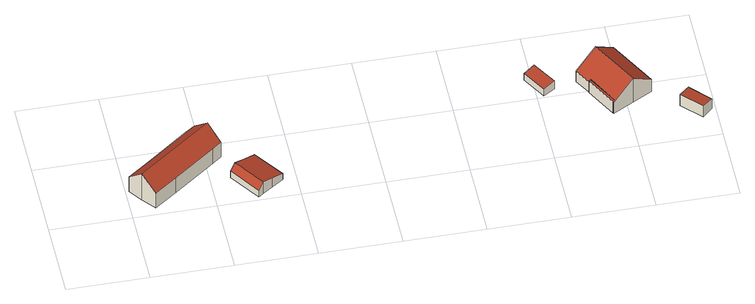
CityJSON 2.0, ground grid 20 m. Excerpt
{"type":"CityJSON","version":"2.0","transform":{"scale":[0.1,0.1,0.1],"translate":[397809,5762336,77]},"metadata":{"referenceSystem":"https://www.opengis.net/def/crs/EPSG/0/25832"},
"CityObjects":{
"building1":{"type":"Building","attributes":{"Gemeindeschluessel":"05566004","Geometrietyp2DReferenz":"3000","function":"31001_2700","roofType":"3100","measuredHeight":8.48},"geometry":[{"type":"Solid","lod":"2","boundaries":[[[[0,1,2,3]],[[4,5,1,0]],[[6,7,5,4]],[[8,9,7,6]],[[10,11,9,8]],[[12,13,11,10]],[[14,15,13,12]],[[16,17,15,14]],[[18,19,17,16]],[[3,2,19,18]],[[12,10,8,6,4,14]],[[0,3,18,16,14,4]],[[1,5,7,9,11,13,15,17,19,2]]]],"semantics":{"surfaces":[{"type":"WallSurface"},{"type":"RoofSurface"},{"type":"GroundSurface"}],"values":[[0,0,0,0,0,0,0,0,0,0,1,1,2]]}}]},
"building2":{"type":"Building","attributes":{"Gemeindeschluessel":"05566004","Geometrietyp2DReferenz":"3000","function":"31001_2700","roofType":"3100","measuredHeight":3.74},"geometry":[{"type":"Solid","lod":"2","boundaries":[[[[20,21,22,23]],[[24,25,21,20]],[[26,27,25,24]],[[28,29,27,26]],[[30,31,29,28]],[[32,33,31,30]],[[34,35,33,32]],[[23,22,35,34]],[[28,26,24,20,23,30]],[[34,32,30,23]],[[21,25,27,29,31,33,35,22]]]],"semantics":{"surfaces":[{"type":"WallSurface"},{"type":"RoofSurface"},{"type":"GroundSurface"}],"values":[[0,0,0,0,0,0,0,0,1,1,2]]}}]},
"building3":{"type":"Building","attributes":{"Gemeindeschluessel":"05566004","Geometrietyp2DReferenz":"3000","function":"31001_2700","roofType":"2100","measuredHeight":2.62},"geometry":[{"type":"Solid","lod":"2","boundaries":[[[[36,37,38,39]],[[40,41,37,36]],[[42,43,41,40]],[[39,38,43,42]],[[40,36,39,42]],[[37,41,43,38]]]],"semantics":{"surfaces":[{"type":"WallSurface"},{"type":"RoofSurface"},{"type":"GroundSurface"}],"values":[[0,0,0,0,1,2]]}}]},
"building4":{"type":"Building","attributes":{"Gemeindeschluessel":"05566004","Geometrietyp2DReferenz":"3000","function":"51009_1610","roofType":"1000","measuredHeight":3.78},"geometry":[{"type":"Solid","lod":"2","boundaries":[[[[44,45,46,47]],[[48,49,45,44]],[[50,51,49,48]],[[47,46,51,50]],[[48,44,47,50]],[[45,49,51,46]]]],"semantics":{"surfaces":[{"type":"WallSurface"},{"type":"RoofSurface"},{"type":"GroundSurface"}],"values":[[0,0,0,0,1,2]]}}]},
"building5":{"type":"Building","attributes":{"Gemeindeschluessel":"05566004","Geometrietyp2DReferenz":"3000","function":"31001_1100","roofType":"3100","measuredHeight":7.62},"address":[{"country":"Germany","locality":"Altenberge","thoroughfareNumber":"54","thoroughfareName":"Waltrup"}],"geometry":[{"type":"Solid","lod":"2","boundaries":[[[[52,53,54,55]],[[56,57,53,52]],[[58,59,57,56]],[[60,61,59,58]],[[62,63,61,60]],[[64,65,63,62]],[[66,67,65,64]],[[68,69,67,66]],[[70,71,69,68]],[[55,54,71,70]],[[64,62,60,66]],[[58,56,52,55,70,68,66,60]],[[53,57,59,61,63,65,67,69,71,54]]]],"semantics":{"surfaces":[{"type":"WallSurface"},{"type":"RoofSurface"},{"type":"GroundSurface"}],"values":[[0,0,0,0,0,0,0,0,0,0,1,1,2]]}}]},
"building6":{"type":"Building","attributes":{"Gemeindeschluessel":"05566004","Geometrietyp2DReferenz":"3000","function":"51009_1610","roofType":"2100","measuredHeight":3.62},"geometry":[{"type":"Solid","lod":"2","boundaries":[[[[72,73,74,75]],[[76,77,73,72]],[[78,79,77,76]],[[75,74,79,78]],[[76,72,75,78]],[[73,77,79,74]]]],"semantics":{"surfaces":[{"type":"WallSurface"},{"type":"RoofSurface"},{"type":"GroundSurface"}],"values":[[0,0,0,0,1,2]]}}]}
},
"vertices":[
[58,22,48],[58,22,1],[113,62,1],[113,62,48],[32,55,85],[32,55,1],[7,88,48],[7,88,1],[63,129,48],[63,129,1],[167,207,48],[167,207,1],[190,224,48],[190,224,1],[215,191,85],[215,191,1],[240,157,48],[240,157,1],[217,140,48],[217,140,1],
[285,108,34],[285,108,5],[260,91,5],[260,91,43],[313,127,24],[313,127,5],[365,52,24],[365,52,5],[337,32,34],[337,32,5],[312,15,43],[312,15,5],[299,6,24],[299,6,5],[247,83,25],[247,83,5],
[1013,193,34],[1013,193,13],[1042,211,13],[1042,211,40],[978,254,34],[978,254,13],[1006,272,40],[1006,272,13],
[1163,105,56],[1163,105,18],[1122,181,18],[1122,181,56],[1158,102,56],[1158,102,18],[1117,179,56],[1117,179,18],
[1122,181,57],[1122,181,19],[1163,105,19],[1163,105,57],[1117,179,53],[1117,179,19],[1095,220,53],[1095,220,19],[1147,248,95],[1147,248,19],[1195,274,57],[1195,274,19],[1260,153,57],[1260,153,19],[1212,127,95],[1212,127,19],[1160,99,53],[1160,99,19],[1158,102,53],[1158,102,19],
[1341,119,50],[1341,119,19],[1316,94,19],[1316,94,55],[1387,69,50],[1387,69,19],[1362,45,55],[1362,45,19]
]}
